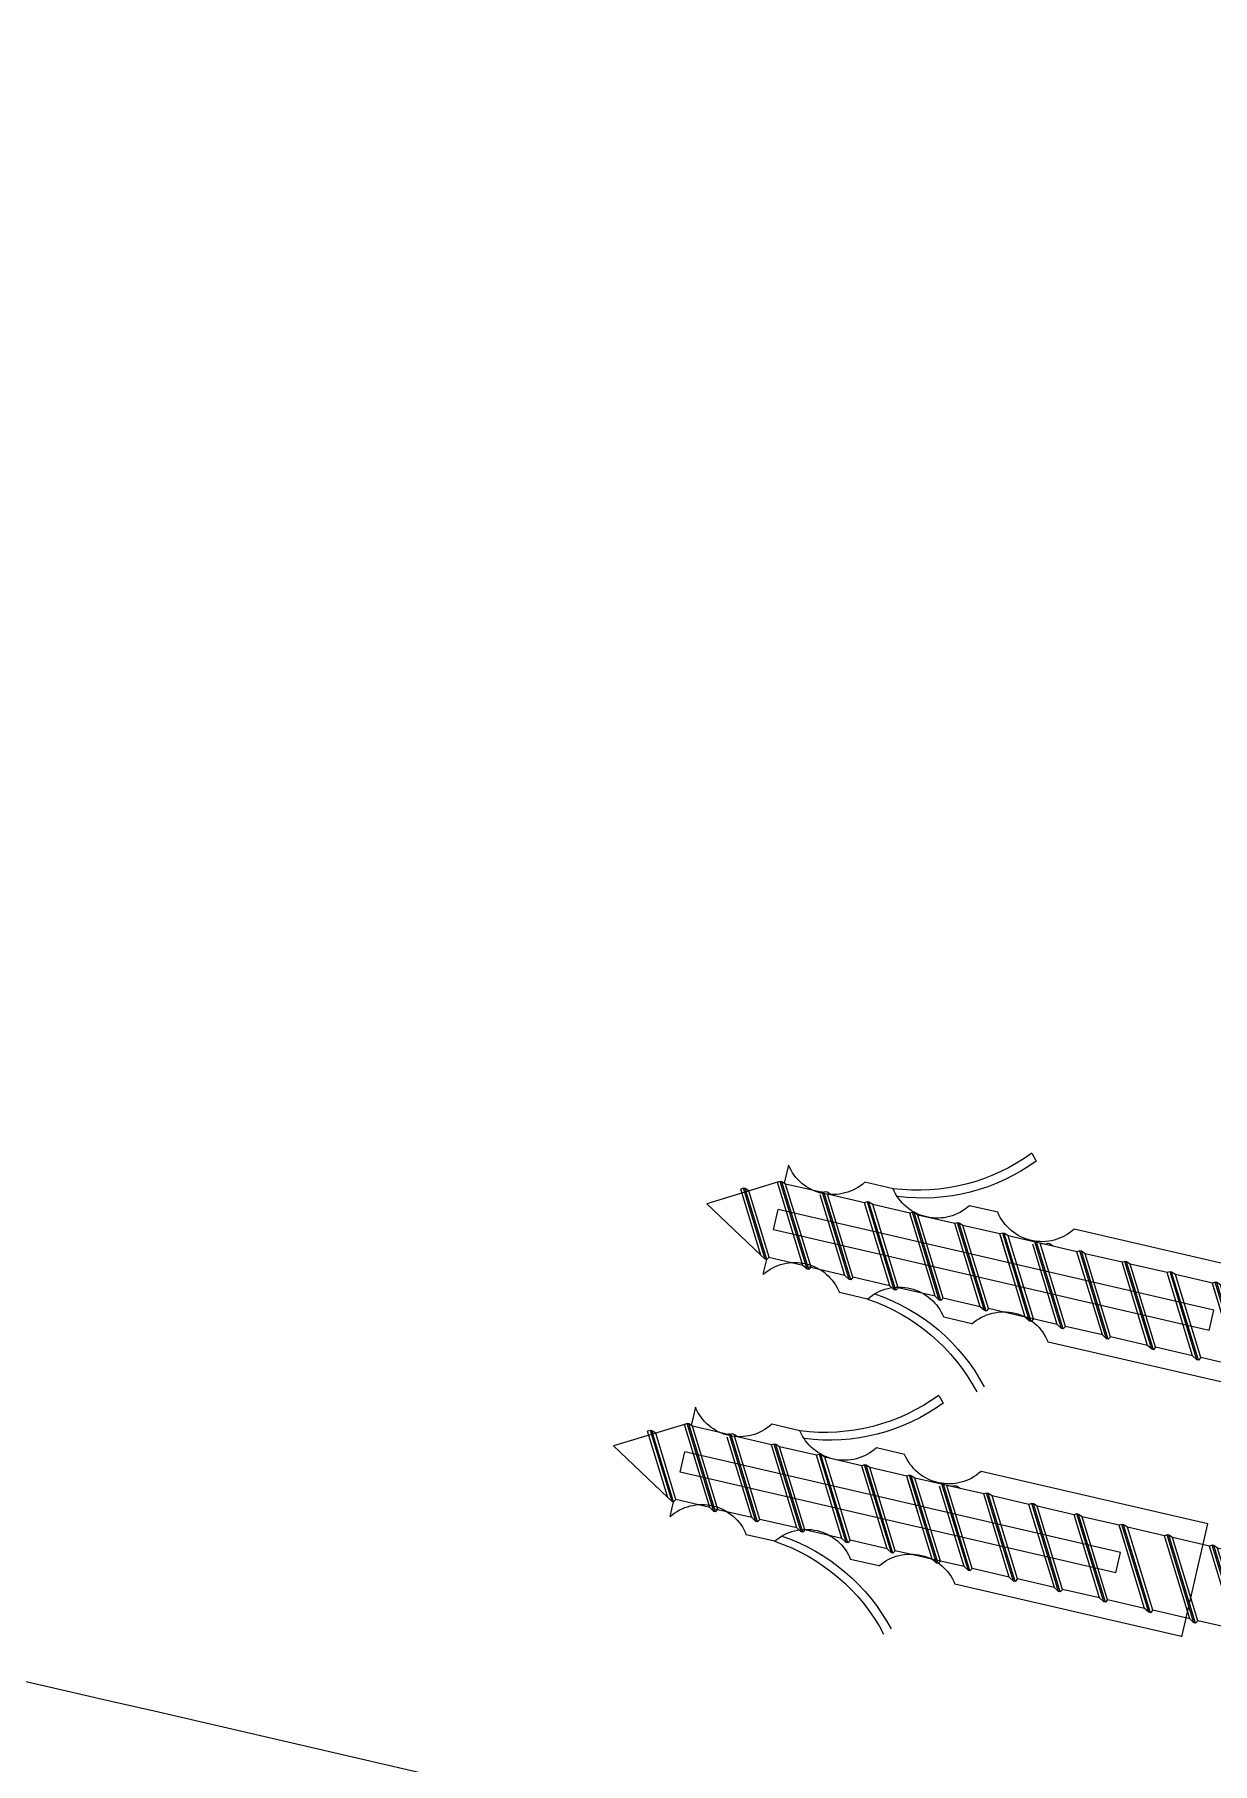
# Model space of a CAD drawing. Header units: inches. Extents: x 0 to 1813292486, y 0 to 3473589894.
# Drawn here: x 600477385.4 to 600477466.8, y 3473214505.1 to 3473214624.5 of the extents above; entities that cross this region are included whole.
import ezdxf

# ---------------------------------------------------------------- set-up
doc = ezdxf.new("R2010")
doc.units = ezdxf.units.IN
doc.header["$LTSCALE"] = 1000
doc.header["$MEASUREMENT"] = 0
doc.linetypes.add('AX-MALL-WALL-P02-QT$0$DASH', pattern=[0.35, 0.25, -0.1])
for name, color, linetype in [('A-Anno-Note', 241, 'Continuous'), ('AX-MALL-P02-200$0$A-Anno-Note', 241, 'Continuous'), ('AX-MALL-WALL-P02$0$A-Anno-Note', 241, 'Continuous'), ('AX-MALL-WALL-P02-QT$0$0BJECT', 7, 'Continuous'), ('AX-MALL-WALL-P02-QT$0$1', 1, 'Continuous'), ('AX-MALL-WALL-P02-QT$0$A-Anno-Note', 241, 'Continuous'), ('AX-MALL-WALL-P02-QT$0$A-Detl-Patt', 8, 'Continuous'), ('AX-MALL-WALL-P02-QT$0$A-Detl-Thin', 131, 'Continuous'), ('AX-MALL-WALL-P02-QT$0$A-Wall', 2, 'Continuous'), ('AX-MALL-WALL-P02-QT$0$A-Wall-Patt', 13, 'Continuous')]:
    doc.layers.add(name, color=color, linetype=linetype)

# ---------------------------------------------------------------- blocks, each defined once
blk = doc.blocks.new('AX-MALL-WALL-P02-QT$0$tj')
at = {"layer": 'AX-MALL-WALL-P02-QT$0$A-Detl-Patt'}
h = blk.add_hatch(dxfattribs=at)
h.set_pattern_fill('STEEL', color=256, scale=100.0000000000001, angle=50.43183869082386)
h.set_pattern_definition([(75.00000000004839, (-14278.19445574284, 156289.8254051208), (-153.3407249234246, 41.08752340989569), []), (75.00000000004839, (-14317.88195610046, 156358.5661673546), (-153.3407249234246, 41.08752340989569), [])])
edge = h.paths.add_edge_path()
edge.add_line((88101.273016572, 47666.64152574539), (87883.93542659283, 47459.84604215622))
edge.add_line((87883.93542659283, 47459.84604215622), (91571.54751467705, 43584.64122533798))
edge.add_arc((262949.389629302, 558937.705083496), 543101.4133620498, 251.6057364187558, 260.0288666978238)
edge.add_arc((172180.8466627672, -2862.146247219684), 27099.9982179492, 64.7128659603706, 96.9316049602786, ccw=False)
edge.add_arc((262948.9730309481, 558936.3205539446), 543099.9677998082, 261.6155114784545, 271.7251478115656)
edge.add_line((279298.9759148359, 16082.51663446426), (279298.9759315252, 16382.65274763107))
edge.add_arc((262948.9742454757, 558936.3204835369), 542799.9676941936, 261.62020364125146, 271.7261014454634, ccw=False)
edge.add_arc((172180.8456921196, -2862.14609140989), 27400.00151046549, 64.80631838577902, 96.83815911678944)
edge.add_arc((262949.394896181, 558937.7037490648), 542801.4137571028, 251.6136389015772, 260.02417327084333, ccw=False)
edge.add_line((91737.26096642017, 43845.69257831573), (88101.273016572, 47666.64152574539))
blk.add_lwpolyline([(88103.03003954887, 47737.33037519455), (87813.24658572674, 47461.60306501389), (91543.92713344097, 43541.13421487808, 0.03677856867194786), (168908.9495433569, 23989.2463850975, -0.1416543586965341), (183742.0972260237, 21592.70785188675, 0.04416604653312874), (279348.9759123325, 16034.00206041336), (279348.9759345055, 16434.18465709686, -0.04414427716130016), (183859.0483468771, 21979.79425859451, 0.1405450684183163), (168919.8474783897, 24393.46752309799, -0.03670519880877311), (91764.87840116024, 43889.20268630981), (88103.03007543087, 47737.33033752441)], format="xyb", dxfattribs=at)
blk.add_lwpolyline([(88101.273016572, 47666.64152574539), (87883.93542659283, 47459.84604215622), (91571.54751467705, 43584.64122533798, 0.0367693963449814), (168910.2986617088, 24039.77597379684, -0.1415142461245126), (183756.7420067787, 21641.08926153183, 0.04414024362697595), (279298.9759148359, 16082.51663446426), (279298.9759315252, 16382.65274763107, -0.04412389944666065), (183844.4648458958, 21931.40288829803, 0.1406825130026793), (168918.4574091434, 24342.94360637665, -0.03671436212623864), (91737.26096642017, 43845.69257831573)], format="xyb", close=True, dxfattribs=at)
blk = doc.blocks.new('AX-MALL-WALL-P02-QT$0$pzd')
for p, q in [((-46.99231773451902, 3.870509743701405), (-46.98238723502436, 2.827295852588577)), ((-51.89071414621139, 3.637978807091713e-12), (-47.44426745038072, 2.627295852584211)), ((-47.4650342187233, -2.549312040882796), (-51.89071414621139, 3.637978807091713e-12)), ((-46.99816657703195, 0.7273625492634892), (-46.99816657703195, -0.7147973545615969)), ((-46.99231773451902, -3.870509743701405), (-46.99231773451902, -2.585558247239533))]:
    blk.add_line(p, q)
at = {"layer": 'AX-MALL-WALL-P02-QT$0$0BJECT'}
for p, q in [((-39.582473202041, 3.913673162471241), (-41.582473202041, 3.913673162471241)), ((-32.17262866956298, 3.956836581233802), (-34.17262866956298, 3.956836581233802)), ((-10.70183767256094, 4.000000000003638), (-26.76278413708496, 4.000000000003638)), ((-10.67745417730475, 4.000000000003638), (-10.67745417730475, -3.999999999996362)), ((-16.10487232582818, 0.7273625492634892), (-46.99816657703195, 0.7273625492634892)), ((-16.10487232582818, 0.7273625492634892), (-16.10487232582818, -0.7147973545615969)), ((-16.10487232582818, -0.7147973545615969), (-46.99816657703195, -0.7147973545615969)), ((-39.582473202041, -3.913673162471241), (-41.582473202041, -3.913673162471241)), ((-32.17262866956298, -3.956836581233802), (-34.17262866956298, -3.956836581233802)), ((-10.67745417730475, -3.999999999996362), (-26.76278413708496, -3.999999999996362)), ((-30.79212488308258, -8.462003983000614), (-30.37328007823089, -8.00474198261145))]:
    blk.add_line(p, q, dxfattribs=at)
for centre, radius, start, end in [((-40.90485334786354, 17.23789096762266), 13.38967771715128, 275.6678372151979, 319.0483574165744), ((-40.48600854301185, 16.78062896724077), 13.38967771715128, 275.6678372151979, 319.0483574165744), ((-44.30262324288196, 5.800649567903747), 3.310573394341929, 215.6634335188293, 325.2508364694484), ((-36.89277871040395, 5.843812986673584), 3.310573394341929, 215.6634335188293, 325.2508364694484), ((-29.48293417792593, 5.886976405436144), 3.310573394341929, 215.6634335188293, 325.2508364694484), ((-44.30262324288196, -5.800649567903747), 3.310573394341929, 34.7491635305516, 144.3365664811707), ((-36.89277871040395, -5.843812986669946), 3.310573394341929, 34.7491635305516, 144.3365664811707), ((-40.48600854301185, -16.78062896723713), 13.38967771715128, 40.95164258342553, 84.33216278480212), ((-29.48293417792593, -5.886976405436144), 3.310573394341929, 34.7491635305516, 144.3365664811707), ((-40.90485334786354, -17.23789096762266), 13.38967771715128, 40.95164258342553, 84.33216278480212)]:
    blk.add_arc(centre, radius, start, end, dxfattribs=at)
at = {"layer": 'AX-MALL-WALL-P02-QT$0$1', "linetype": 'Continuous'}
for p, q in [((-1.738379279267974, 4.66547399999763), (-1.736824256469845, 3.483230871865089)), ((-1.736824256469845, 4.669052371904399), (-1.288217818088015, 4.665473936289345)), ((-1.736824256469845, 3.483230871865089), (-1.736824256469845, -3.483230871865089)), ((1.202833203278715, 0.744011025668442), (0, 0.744011025668442)), ((0, 0.744011025668442), (0, -0.744011025668442)), ((1.202833203278715, -0.744011025668442), (0, -0.744011025668442)), ((-1.736824256469845, -3.483230871865089), (-1.736824256469845, -4.669052371904399)), ((-1.736824256469845, -4.669052371904399), (-1.299382817625883, -4.669052371897124))]:
    blk.add_line(p, q, dxfattribs=at)
at = {"layer": 'AX-MALL-WALL-P02-QT$0$1', "color": 2, "linetype": 'Continuous'}
for p, q in [((-47.44426745038072, 2.627295852584211), (-49.83636145586206, -1.515932501384668)), ((-47.09785728885618, 2.827295852588577), (-49.66315637509979, -1.615932501383213)), ((-46.98238723502436, 2.827295852588577), (-49.54768632126797, -1.615932501383213)), ((-46.86691718119255, 2.627295852584211), (-49.25901118667389, -1.515932501384668)), ((-44.46281281895062, 2.650687959114293), (-47.4650342187233, -2.549312040882796)), ((-47.09785728885618, 2.827295852588577), (-47.44426745038072, 2.627295852584211)), ((-44.11640265742608, 2.850687959118659), (-47.29182913797558, -2.649312040881341)), ((-44.00093260359426, 2.850687959118659), (-47.17635908412922, -2.649312040881341)), ((-46.98238723502436, 2.827295852588577), (-47.09785728885618, 2.827295852588577)), ((-47.08435184985865, 2.650687959114293), (-47.08546254974499, 2.650687959114293)), ((-46.86691718119255, 2.627295852584211), (-46.98238723502436, 2.827295852588577)), ((-43.88546254976245, 2.650687959114293), (-46.88768394953513, -2.549312040882796)), ((-44.46281281895062, 2.650687959114293), (-46.88042262019007, 2.650687959114293)), ((-44.11640265742608, 2.850687959118659), (-44.46281281895062, 2.650687959114293)), ((-41.48246888740687, 2.674080065644375), (-44.38924201999907, -2.360598686082085)), ((-41.13605872589687, 2.874080065648741), (-44.31148520643183, -2.625919934351259)), ((-41.02058867205051, 2.874080065648741), (-44.19601515260001, -2.625919934351259)), ((-44.00093260359426, 2.850687959118659), (-44.11640265742608, 2.850687959118659)), ((-41.48246888740687, 2.674080065644375), (-44.10289721842855, 2.674080065644375)), ((-43.88546254976245, 2.650687959114293), (-44.00093260359426, 2.850687959118659)), ((-40.90511861820414, 2.674080065644375), (-43.90734001800593, -2.525919934352714)), ((-41.13605872589687, 2.874080065648741), (-41.48246888740687, 2.674080065644375)), ((-38.28246888740978, 2.674080065644375), (-41.28469028718246, -2.525919934352714)), ((-41.02058867205051, 2.874080065648741), (-41.13605872589687, 2.874080065648741)), ((-37.93605872588523, 2.874080065648741), (-41.11148520643474, -2.625919934351259)), ((-40.90511861820414, 2.674080065644375), (-41.02058867205051, 2.874080065648741)), ((-37.82058867205342, 2.874080065648741), (-40.99601515258837, -2.625919934351259)), ((-38.28246888740978, 2.674080065644375), (-40.90511861820414, 2.674080065644375)), ((-37.7051186182216, 2.674080065644375), (-40.70734001799428, -2.525919934352714)), ((-37.93605872588523, 2.874080065648741), (-38.28246888740978, 2.674080065644375)), ((-35.08246888739814, 2.674080065644375), (-38.08469028718537, -2.525919934352714)), ((-37.82058867205342, 2.874080065648741), (-37.93605872588523, 2.874080065648741)), ((-34.73605872588814, 2.874080065648741), (-37.91148520643765, -2.625919934351259)), ((-37.7051186182216, 2.674080065644375), (-37.82058867205342, 2.874080065648741)), ((-34.62058867204178, 2.874080065648741), (-37.79601515259128, -2.625919934351259)), ((-35.08246888739814, 2.674080065644375), (-37.7051186182216, 2.674080065644375)), ((-34.50511861820996, 2.674080065644375), (-37.50734001799719, -2.525919934352714)), ((-34.73605872588814, 2.874080065648741), (-35.08246888739814, 2.674080065644375)), ((-31.88246888740105, 2.674080065644375), (-34.88469028718828, -2.525919934352714)), ((-34.62058867204178, 2.874080065648741), (-34.73605872588814, 2.874080065648741)), ((-31.53605872589105, 2.874080065648741), (-34.711485206426, -2.625919934351259)), ((-34.50511861820996, 2.674080065644375), (-34.62058867204178, 2.874080065648741)), ((-31.42058867205924, 2.874080065648741), (-34.59601515259419, -2.625919934351259)), ((-31.88246888740105, 2.674080065644375), (-34.50511861820996, 2.674080065644375)), ((-31.30511861821287, 2.674080065644375), (-34.3073400180001, -2.525919934352714)), ((-31.53605872589105, 2.874080065648741), (-31.88246888740105, 2.674080065644375)), ((-28.68469028719119, 2.674080065644375), (-31.59146341978339, -2.360598686082085)), ((-31.42058867205924, 2.874080065648741), (-31.53605872589105, 2.874080065648741)), ((-28.33828012568119, 2.874080065648741), (-31.51370660621615, -2.625919934351259)), ((-31.30511861821287, 2.674080065644375), (-31.42058867205924, 2.874080065648741)), ((-28.22281007183483, 2.874080065648741), (-31.39823655238433, -2.625919934351259)), ((-28.68469028719119, 2.674080065644375), (-31.30511861821287, 2.674080065644375)), ((-28.10734001798846, 2.674080065644375), (-31.10956141779025, -2.525919934352714)), ((-26.42037843087746, 2.674080065644375), (-29.32715156346967, -2.360598686082085)), ((-26.07396826935292, 2.874080065648741), (-29.24939474988787, -2.625919934351259)), ((-25.9584982155211, 2.874080065648741), (-29.13392469605606, -2.625919934351259)), ((-26.42037843087746, 2.674080065644375), (-29.04080676189915, 2.674080065644375)), ((-25.84302816167474, 2.674080065644375), (-28.84524956146197, -2.525919934352714)), ((-28.33828012568119, 2.874080065648741), (-28.68469028719119, 2.674080065644375)), ((-28.22281007183483, 2.874080065648741), (-28.33828012568119, 2.874080065648741)), ((-28.10734001798846, 2.674080065644375), (-28.22281007183483, 2.874080065648741)), ((-26.07396826935292, 2.874080065648741), (-26.42037843087746, 2.674080065644375)), ((-23.22037843086582, 2.674080065644375), (-26.22259983065305, -2.525919934352714)), ((-25.9584982155211, 2.874080065648741), (-26.07396826935292, 2.874080065648741)), ((-22.87396826935583, 2.874080065648741), (-26.04939474990533, -2.625919934351259)), ((-25.84302816167474, 2.674080065644375), (-25.9584982155211, 2.874080065648741)), ((-22.75849821550946, 2.874080065648741), (-25.93392469605897, -2.625919934351259)), ((-23.22037843086582, 2.674080065644375), (-25.84302816167474, 2.674080065644375)), ((-22.64302816167765, 2.674080065644375), (-25.64524956146488, -2.525919934352714)), ((-22.87396826935583, 2.874080065648741), (-23.22037843086582, 2.674080065644375)), ((-20.02037843086873, 2.674080065644375), (-23.02259983065596, -2.525919934352714)), ((-22.75849821550946, 2.874080065648741), (-22.87396826935583, 2.874080065648741)), ((-19.67396826935874, 2.874080065648741), (-22.84939474989369, -2.625919934351259)), ((-22.64302816167765, 2.674080065644375), (-22.75849821550946, 2.874080065648741)), ((-19.55849821551237, 2.874080065648741), (-22.73392469606188, -2.625919934351259)), ((-20.02037843086873, 2.674080065644375), (-22.64302816167765, 2.674080065644375)), ((-19.44302816168056, 2.674080065644375), (-22.44524956146779, -2.525919934352714)), ((-19.67396826935874, 2.874080065648741), (-20.02037843086873, 2.674080065644375)), ((-16.82037843087164, 2.674080065644375), (-19.82259983064432, -2.525919934352714)), ((-19.55849821551237, 2.874080065648741), (-19.67396826935874, 2.874080065648741)), ((-16.4739682693471, 2.874080065648741), (-19.6493947498966, -2.625919934351259)), ((-19.44302816168056, 2.674080065644375), (-19.55849821551237, 2.874080065648741)), ((-16.35849821551528, 2.874080065648741), (-19.53392469605024, -2.625919934351259)), ((-16.82037843087164, 2.674080065644375), (-19.44302816168056, 2.674080065644375)), ((-16.24302816168347, 2.674080065644375), (-19.24524956145615, -2.525919934352714)), ((-16.4739682693471, 2.874080065648741), (-16.82037843087164, 2.674080065644375)), ((-13.62259983066178, 2.674080065644375), (-16.52937296325399, -2.360598686082085)), ((-16.35849821551528, 2.874080065648741), (-16.4739682693471, 2.874080065648741)), ((-13.27618966913724, 2.874080065648741), (-16.45161614968674, -2.625919934351259)), ((-16.24302816168347, 2.674080065644375), (-16.35849821551528, 2.874080065648741)), ((-13.16071961530542, 2.874080065648741), (-16.33614609584038, -2.625919934351259)), ((-13.62259983066178, 2.674080065644375), (-16.24302816168347, 2.674080065644375)), ((-13.04524956145906, 2.674080065644375), (-16.04747096124629, -2.525919934352714)), ((-13.27618966913724, 2.874080065648741), (-13.62259983066178, 2.674080065644375)), ((-10.42259983065014, 2.674080065644375), (-13.42482123043737, -2.525919934352714)), ((-13.16071961530542, 2.874080065648741), (-13.27618966913724, 2.874080065648741)), ((-10.07618966914015, 2.874080065648741), (-13.25161614968965, -2.625919934351259)), ((-13.04524956145906, 2.674080065644375), (-13.16071961530542, 2.874080065648741)), ((-9.960719615293783, 2.874080065648741), (-13.13614609584329, -2.625919934351259)), ((-10.42259983065014, 2.674080065644375), (-13.04524956145906, 2.674080065644375)), ((-9.84524956146197, 2.674080065644375), (-12.8474709612492, -2.525919934352714)), ((-10.07618966914015, 2.874080065648741), (-10.42259983065014, 2.674080065644375)), ((-7.222599830653053, 2.674080065644375), (-10.22482123044028, -2.525919934352714)), ((-9.960719615293783, 2.874080065648741), (-10.07618966914015, 2.874080065648741)), ((-6.876189669143059, 2.874080065648741), (-10.05161614967801, -2.625919934351259)), ((-9.84524956146197, 2.674080065644375), (-9.960719615293783, 2.874080065648741)), ((-6.760719615311245, 2.874080065648741), (-9.936146095846198, -2.625919934351259)), ((-7.222599830653053, 2.674080065644375), (-9.84524956146197, 2.674080065644375)), ((-6.64524956146488, 2.674080065644375), (-9.647470961252111, -2.525919934352714)), ((-6.876189669143059, 2.874080065648741), (-7.222599830653053, 2.674080065644375)), ((-4.022599830655963, 2.674080065644375), (-7.024821230443195, -2.525919934352714)), ((-6.760719615311245, 2.874080065648741), (-6.876189669143059, 2.874080065648741)), ((-3.676189669131418, 2.874080065648741), (-6.851616149680922, -2.625919934351259)), ((-6.64524956146488, 2.674080065644375), (-6.760719615311245, 2.874080065648741)), ((-3.560719615299604, 2.874080065648741), (-6.736146095849108, -2.625919934351259)), ((-4.022599830655963, 2.674080065644375), (-6.64524956146488, 2.674080065644375)), ((-3.44524956146779, 2.674080065644375), (-6.447470961240469, -2.525919934352714)), ((-3.676189669131418, 2.874080065648741), (-4.022599830655963, 2.674080065644375)), ((-3.560719615299604, 2.874080065648741), (-3.676189669131418, 2.874080065648741)), ((-3.44524956146779, 2.674080065644375), (-3.560719615299604, 2.874080065648741)), ((-1.94636026135413, 2.674080065644375), (-3.44524956146779, 2.674080065644375)), ((-1.794442259488278, 2.7438022680617), (-1.794442259488278, -2.626583945562743)), ((-30.39425014045264, -0.2908120360771136), (-31.68469028719119, -2.525919934352714)), ((-15.33215968390869, -0.2908120360771136), (-16.62259983066178, -2.525919934352714)), ((-2.534381083707558, -0.2908120360771136), (-3.824821230446105, -2.525919934352714)), ((-2.187970922197565, -0.09081203608002397), (-3.651616149683832, -2.625919934351259)), ((-2.072500868351199, -0.09081203608002397), (-3.536146095852018, -2.625919934351259)), ((-1.957030814504833, -0.2908120360771136), (-3.247470961257932, -2.525919934352714)), ((-2.187970922197565, -0.09081203608002397), (-2.534381083707558, -0.2908120360771136)), ((-2.072500868351199, -0.09081203608002397), (-2.187970922197565, -0.09081203608002397)), ((-1.957030814504833, -0.2908120360771136), (-2.072500868351199, -0.09081203608002397)), ((-49.66315637509979, -1.615932501383213), (-49.83636145586206, -1.515932501384668)), ((-49.54768632126797, -1.615932501383213), (-49.66315637509979, -1.615932501383213)), ((-49.25901118667389, -1.515932501384668), (-49.54768632126797, -1.615932501383213)), ((-47.29182913797558, -2.649312040881341), (-47.4650342187233, -2.549312040882796)), ((-47.17635908412922, -2.649312040881341), (-47.29182913797558, -2.649312040881341)), ((-46.88768394953513, -2.549312040882796), (-47.17635908412922, -2.649312040881341)), ((-44.26503421872621, -2.549312040882796), (-46.88768394953513, -2.549312040882796)), ((-44.09182913797849, -2.649312040881341), (-44.26503421872621, -2.549312040882796)), ((-43.97635908413213, -2.649312040881341), (-44.09182913797849, -2.649312040881341)), ((-43.68768394953804, -2.549312040882796), (-43.97635908413213, -2.649312040881341)), ((-41.28469028718246, -2.525919934352714), (-43.90734001800593, -2.525919934352714)), ((-41.11148520643474, -2.625919934351259), (-41.28469028718246, -2.525919934352714)), ((-40.99601515258837, -2.625919934351259), (-41.11148520643474, -2.625919934351259)), ((-40.70734001799428, -2.525919934352714), (-40.99601515258837, -2.625919934351259)), ((-38.08469028718537, -2.525919934352714), (-40.70734001799428, -2.525919934352714)), ((-37.91148520643765, -2.625919934351259), (-38.08469028718537, -2.525919934352714)), ((-37.79601515259128, -2.625919934351259), (-37.91148520643765, -2.625919934351259)), ((-37.50734001799719, -2.525919934352714), (-37.79601515259128, -2.625919934351259)), ((-34.88469028718828, -2.525919934352714), (-37.50734001799719, -2.525919934352714)), ((-34.711485206426, -2.625919934351259), (-34.88469028718828, -2.525919934352714)), ((-34.59601515259419, -2.625919934351259), (-34.711485206426, -2.625919934351259)), ((-34.3073400180001, -2.525919934352714), (-34.59601515259419, -2.625919934351259)), ((-31.68469028719119, -2.525919934352714), (-34.3073400180001, -2.525919934352714)), ((-31.51148520642892, -2.625919934351259), (-31.68469028719119, -2.525919934352714)), ((-31.3960151525971, -2.625919934351259), (-31.51148520642892, -2.625919934351259)), ((-31.10734001800301, -2.525919934352714), (-31.3960151525971, -2.625919934351259)), ((-28.48691168696678, -2.525919934352714), (-31.10956141779025, -2.525919934352714)), ((-26.22259983065305, -2.525919934352714), (-28.84524956146197, -2.525919934352714)), ((-28.31370660621906, -2.625919934351259), (-28.48691168696678, -2.525919934352714)), ((-28.19823655237269, -2.625919934351259), (-28.31370660621906, -2.625919934351259)), ((-27.9095614177786, -2.525919934352714), (-28.19823655237269, -2.625919934351259)), ((-26.04939474990533, -2.625919934351259), (-26.22259983065305, -2.525919934352714)), ((-25.93392469605897, -2.625919934351259), (-26.04939474990533, -2.625919934351259)), ((-25.64524956146488, -2.525919934352714), (-25.93392469605897, -2.625919934351259)), ((-23.02259983065596, -2.525919934352714), (-25.64524956146488, -2.525919934352714)), ((-22.84939474989369, -2.625919934351259), (-23.02259983065596, -2.525919934352714)), ((-22.73392469606188, -2.625919934351259), (-22.84939474989369, -2.625919934351259)), ((-22.44524956146779, -2.525919934352714), (-22.73392469606188, -2.625919934351259)), ((-19.82259983064432, -2.525919934352714), (-22.44524956146779, -2.525919934352714)), ((-19.6493947498966, -2.625919934351259), (-19.82259983064432, -2.525919934352714)), ((-19.53392469605024, -2.625919934351259), (-19.6493947498966, -2.625919934351259)), ((-19.24524956145615, -2.525919934352714), (-19.53392469605024, -2.625919934351259)), ((-16.62259983066178, -2.525919934352714), (-19.24524956145615, -2.525919934352714)), ((-16.44939474989951, -2.625919934351259), (-16.62259983066178, -2.525919934352714)), ((-16.3339246960677, -2.625919934351259), (-16.44939474989951, -2.625919934351259)), ((-16.04524956147361, -2.525919934352714), (-16.3339246960677, -2.625919934351259)), ((-13.42482123043737, -2.525919934352714), (-16.04747096124629, -2.525919934352714)), ((-13.25161614968965, -2.625919934351259), (-13.42482123043737, -2.525919934352714)), ((-13.13614609584329, -2.625919934351259), (-13.25161614968965, -2.625919934351259)), ((-12.8474709612492, -2.525919934352714), (-13.13614609584329, -2.625919934351259)), ((-10.22482123044028, -2.525919934352714), (-12.8474709612492, -2.525919934352714)), ((-10.05161614967801, -2.625919934351259), (-10.22482123044028, -2.525919934352714)), ((-9.936146095846198, -2.625919934351259), (-10.05161614967801, -2.625919934351259)), ((-9.647470961252111, -2.525919934352714), (-9.936146095846198, -2.625919934351259)), ((-7.024821230443195, -2.525919934352714), (-9.647470961252111, -2.525919934352714)), ((-6.851616149680922, -2.625919934351259), (-7.024821230443195, -2.525919934352714)), ((-6.736146095849108, -2.625919934351259), (-6.851616149680922, -2.625919934351259)), ((-6.447470961240469, -2.525919934352714), (-6.736146095849108, -2.625919934351259)), ((-3.824821230446105, -2.525919934352714), (-6.447470961240469, -2.525919934352714)), ((-3.651616149683832, -2.625919934351259), (-3.824821230446105, -2.525919934352714)), ((-3.536146095852018, -2.625919934351259), (-3.651616149683832, -2.625919934351259)), ((-3.247470961257932, -2.525919934352714), (-3.536146095852018, -2.625919934351259)), ((-1.94636026135413, -2.525919934352714), (-3.247470961257932, -2.525919934352714))]:
    blk.add_line(p, q, dxfattribs=at)
at = {"layer": 'AX-MALL-WALL-P02-QT$0$1', "linetype": 'Continuous'}
for centre, radius, start, end in [((-2.403435083848308, 1.205115724722418), 3.635627662754216, 352.713582822098, 72.32148330197641), ((-2.836932293008431, -0.9287610150240653), 4.043987861451619, 292.3464590782594, 2.618474797892668)]:
    blk.add_arc(centre, radius, start, end, dxfattribs=at)
at = {"layer": 'AX-MALL-WALL-P02-QT$0$1', "color": 2, "linetype": 'Continuous'}
for centre, start, end in [((-1.94636026135413, 2.874080065648741), 270, 0), ((-1.94636026135413, -2.725919934349804), 0, 90)]:
    blk.add_arc(centre, 0.2, start, end, dxfattribs=at)
blk = doc.blocks.new('AX-MALL-WALL-P02-QT$0$A$C063F76F4')
at = {"color": 8, "xscale": -1, "rotation": 180}
for p in [(5.736824257299304, 47.75001096911728), (3.236824257299304, 30)]:
    blk.add_blockref('AX-MALL-WALL-P02-QT$0$pzd', p, dxfattribs=at)
blk = doc.blocks.new('AX-MALL-WALL-P02-QT$0$A$C72905B8B')
at = {"color": 6, "ltscale": 10}
blk.add_blockref('AX-MALL-WALL-P02-QT$0$A$C063F76F4', (162.2869235184044, -5), dxfattribs=at)
blk = doc.blocks.new('AX-MALL-WALL-P02-QT$0$mqst2')
at = {"color": 6, "ltscale": 10, "rotation": 346.9841522458781}
blk.add_blockref('AX-MALL-WALL-P02-QT$0$A$C72905B8B', (263719.0839470625, -32745.80559062958), dxfattribs=at)
blk = doc.blocks.new('AX-MALL-WALL-P02-QT')
at = {"layer": 'AX-MALL-WALL-P02-QT$0$A-Wall-Patt'}
h = blk.add_hatch(dxfattribs=at)
h.set_pattern_fill('普通砖', color=256, scale=200, style=0)
h.set_pattern_definition([(45, (0, 359.0227), (-353.55353201463, 353.55353201463), [])])
h.paths.add_polyline_path([(600287882.4984765, 3473110109.845455), (600287836.8047528, 3473110020.169999, 9.66850938024075e-05), (600288011.0359211, 3473109905.029141), (600288121.2709976, 3473110071.907026, -5.987135174283018e-05), (600288013.4146667, 3473110143.172591)])
at = {"layer": 'AX-MALL-WALL-P02-QT$0$A-Detl-Thin', "linetype": 'AX-MALL-WALL-P02-QT$0$DASH', "ltscale": 3}
blk.add_lwpolyline([(600288300.0807451, 3473110912.685323, 0.002187956786309004), (600292245.9015511, 3473108327.624956)], format="xyb", dxfattribs=at)
at = {"layer": 'AX-MALL-WALL-P02-QT$0$A-Wall'}
blk.add_arc((600585645.2457471, 3473560474.565245), 539999.1015949859, 236.5301550638638, 236.5523136550616, dxfattribs=at)
at = {"layer": 'AX-MALL-WALL-P02-QT$0$A-Anno-Note', "rotation": 339.5681613092181}
blk.add_blockref('AX-MALL-WALL-P02-QT$0$mqst2', (600052179.2710491, 3473232742.396311), dxfattribs=at)
at = {"layer": 'AX-MALL-WALL-P02-QT$0$A-Detl-Thin', "rotation": 339.5681613091762}
blk.add_blockref('AX-MALL-WALL-P02-QT$0$tj', (600144118.6961328, 3473128496.287411), dxfattribs=at)
blk = doc.blocks.new('AX-MALL-WALL-P02')
at = {"layer": 'AX-MALL-WALL-P02$0$A-Anno-Note'}
blk.add_blockref('AX-MALL-WALL-P02-QT', (0, 0), dxfattribs=at)
blk = doc.blocks.new('AX-MALL-P02-200')
at = {"layer": 'AX-MALL-P02-200$0$A-Anno-Note'}
blk.add_blockref('AX-MALL-WALL-P02', (0, 0), dxfattribs=at)

msp = doc.modelspace()

# ---------------------------------------------------------------- block references
at = {"layer": 'A-Anno-Note', "rotation": 20.43183869077545}
msp.add_blockref('AX-MALL-P02-200', (1250392458.527329, 9048125.682563305), dxfattribs=at)

doc.saveas('drawing.dxf')
